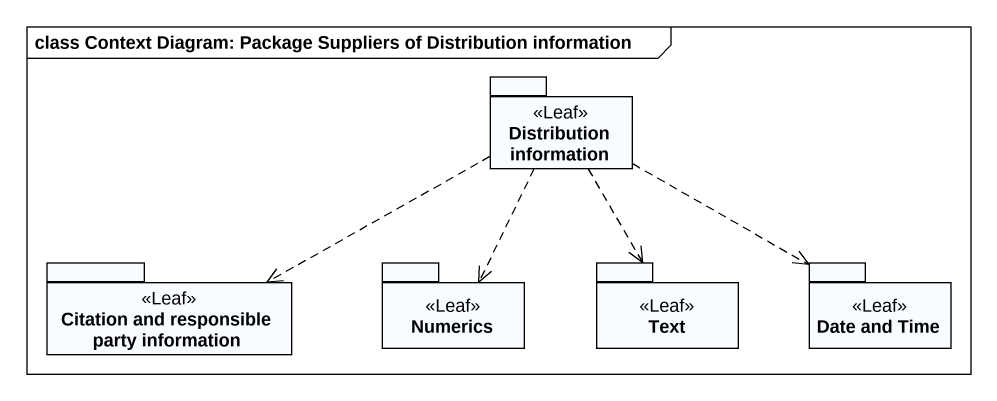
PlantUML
@startuml
mainframe class Context Diagram: Package Suppliers of Distribution information
package "Distribution information" as Distribution_information <<Leaf>> {
}
package "Citation and responsible party information" as Citation_and_responsible <<Leaf>> {
}
package Numerics <<Leaf>> {
}
package Text <<Leaf>> {
}
package "Date and Time" as Date_and_Time <<Leaf>> {
}
Distribution_information .left.> Citation_and_responsible
Distribution_information ..> Numerics
Distribution_information ..> Text
Distribution_information .right.> Date_and_Time
@enduml
